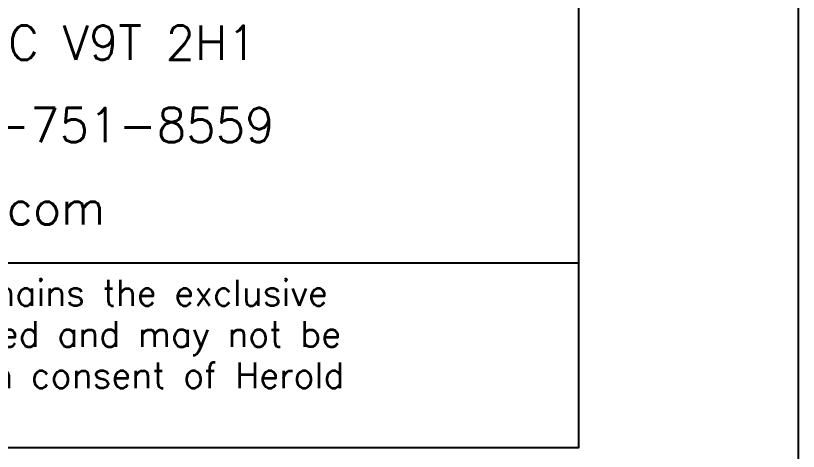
# Model space of a CAD drawing. Extents: x 0 to 48, y 0 to 36.
# Drawn here: x 46.22 to 48, y 5.539 to 6.531 of the extents above; entities that cross this region are included whole.
import ezdxf

# ---------------------------------------------------------------- set-up
doc = ezdxf.new("R2010")
doc.units = 0
doc.header["$LTSCALE"] = 10
doc.header["$MEASUREMENT"] = 0
doc.layers.add('BDR-18', color=1, linetype='Continuous')
doc.layers.add('BDR-25', color=4, linetype='Continuous')
doc.styles.add('HEL-Logo2', font='romans.shx')

# ---------------------------------------------------------------- blocks, each defined once
blk = doc.blocks.new('hel_logo_borderless')
at = {"layer": 'BDR-18', "ltscale": 8}
blk.add_line((0, 0.421), (3, 0.421), dxfattribs=at)
at = {"layer": 'Defpoints'}
blk.add_lwpolyline([(0, 0), (0, 1.875), (3, 1.875), (3, 0)], close=True, dxfattribs=at)
at = {"layer": 'BDR-25', "style": 'HEL-Logo2'}
for s, insert, char_height, width, attachment_point, line_spacing_factor in [('3701 Shenton Rd, Nanaimo, BC V9T 2H1 \\PTel: 250-751-8558 Fax: 250-751-8559 \\PEmail: mail@heroldengineering.com', (0.0722, 0.7218), 0.078125, 2.813008, 4, 1.44), ('Copyright reserved. This drawing remains the exclusive  property of Herold Engineering Limited and may not be  reused or reproduced without written consent of Herold  Engineering Limited.', (0.2326, 0.3823), 0.0585938, 2.661134, 1, 0.96)]:
    blk.add_mtext(s, dxfattribs=dict(at, insert=insert, char_height=char_height, width=width, attachment_point=attachment_point, line_spacing_factor=line_spacing_factor))

msp = doc.modelspace()

# ---------------------------------------------------------------- linework, layer by layer
at = {"layer": 'BDR-18'}
msp.add_lwpolyline([(0, 0), (48, 0), (48, 36), (0, 36)], close=True, dxfattribs=at)

# ---------------------------------------------------------------- block references
msp.add_blockref('hel_logo_borderless', (44.5, 5.5469))

doc.saveas('drawing.dxf')
